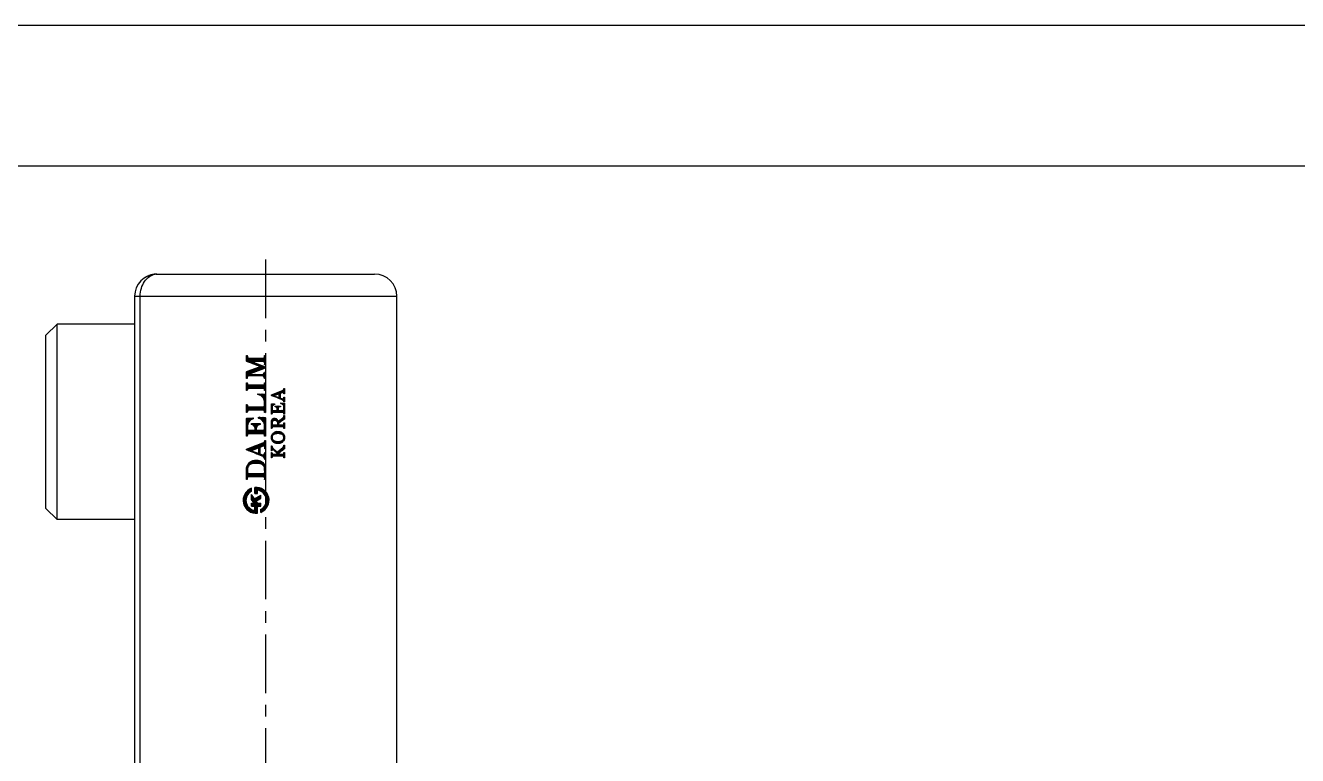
# Model space of a CAD drawing. Header units: millimetres. Extents: x 13335 to 13929, y 3069 to 3489.
# Drawn here: x 13441 to 13613.3, y 3390.1 to 3489 of the extents above; entities that cross this region are included whole.
import ezdxf

# ---------------------------------------------------------------- set-up
doc = ezdxf.new("R2010")
doc.units = ezdxf.units.MM
doc.header["$LTSCALE"] = 0.25
doc.linetypes.add('CENTER', pattern=[50.8, 31.75, -6.35, 6.35, -6.35])
doc.layers.get('0').update_dxf_attribs({"color": 2})
for name, color, linetype in [('07_ALL_FEATURES', 7, 'Continuous'), ('CENTER', 1, 'CENTER'), ('D', 2, 'Continuous'), ('DIM', 2, 'Continuous'), ('DWG', 7, 'Continuous'), ('TXT', 4, 'Continuous')]:
    doc.layers.add(name, color=color, linetype=linetype)
pattern_1 = [(135, (15017.47336, -40528.56807), (-0.08838834765, -0.08838834765), [])]

# ---------------------------------------------------------------- blocks, each defined once
blk = doc.blocks.new('A$C36A6152C')
at = {"layer": 'D'}
h = blk.add_hatch(dxfattribs=at)
h.set_pattern_fill('ANSI31', color=256, angle=90, style=0)
h.set_pattern_definition(pattern_1)
h.paths.add_polyline_path([(2.99, 19.63), (2.99, 19.83), (1.24, 20.5), (1.24, 20.27), (1.67, 20.11), (2.21, 19.9), (2.21, 19.83), (1.24, 19.49), (1.24, 19)])
h.paths.add_polyline_path([(1.24, 19.49), (0.57, 19.25), (0.5, 19.2), (0.45, 19.14), (0.43, 19.06), (0.43, 18.27), (0.56, 18.27), (0.56, 18.37), (0.58, 18.48), (0.65, 18.58), (0.8, 18.62), (1.24, 18.62), (1.24, 18.81), (0.7, 18.81), (1.24, 19)])
h.paths.add_polyline_path([(3.03, 19.1), (2.9, 19.1), (2.86, 18.96), (2.75, 18.85), (2.59, 18.81), (2.28, 18.81), (1.24, 18.81), (1.24, 18.62), (2.57, 18.62), (2.74, 18.57), (2.85, 18.45), (2.9, 18.26), (3.03, 18.26)])
h.paths.add_polyline_path([(3.03, 21.38), (2.9, 21.38), (2.9, 21.24), (2.88, 21.13), (2.79, 21.05), (2.67, 21.02), (1.24, 21.02), (1.24, 20.55), (2.67, 20.54), (2.81, 20.51), (2.88, 20.41), (2.91, 20.27), (2.9, 20.11), (3.03, 20.11)])
h.paths.add_polyline_path([(1.24, 21.02), (0.79, 21.02), (0.68, 21.05), (0.6, 21.12), (0.57, 21.24), (0.56, 21.38), (0.43, 21.38), (0.43, 20.67), (0.46, 20.6), (0.51, 20.54), (0.57, 20.5), (1.12, 20.32), (1.24, 20.27), (1.24, 20.5), (1.11, 20.55), (1.24, 20.55)])
h.paths.add_polyline_path([(3.03, 17.64), (2.9, 17.64), (2.9, 17.51), (2.88, 17.43), (2.82, 17.38), (2.73, 17.37), (1.24, 17.37), (1.24, 16.89), (2.69, 16.89), (2.77, 16.89), (2.86, 16.85), (2.9, 16.75), (2.9, 16.6), (3.03, 16.6)])
h.paths.add_polyline_path([(1.24, 17.37), (0.7, 17.37), (0.64, 17.39), (0.59, 17.44), (0.57, 17.51), (0.56, 17.64), (0.43, 17.64), (0.43, 16.6), (0.56, 16.6), (0.57, 16.74), (0.59, 16.83), (0.65, 16.88), (0.72, 16.89), (1.24, 16.89)])
h = blk.add_hatch(dxfattribs=at)
h.set_pattern_fill('ANSI31', color=256, angle=90, style=0)
h.set_pattern_definition(pattern_1)
h.paths.add_polyline_path([(3.03, 16.03), (3.03, 16.08), (3, 16.12), (2.94, 16.13), (2, 16.18), (2, 16.07), (2.41, 15.93), (2.74, 15.59), (2.89, 15.19), (2.88, 14.59), (2.84, 14.45), (2.76, 14.41), (2.65, 14.4), (1.24, 14.4), (1.24, 13.94), (2.7, 13.94), (2.8, 13.92), (2.87, 13.86), (2.9, 13.77), (2.9, 13.62), (3.03, 13.62)])
h.paths.add_polyline_path([(1.24, 14.4), (0.77, 14.41), (0.68, 14.42), (0.6, 14.48), (0.57, 14.59), (0.56, 14.72), (0.43, 14.72), (0.43, 13.62), (0.56, 13.62), (0.57, 13.75), (0.59, 13.84), (0.67, 13.91), (0.79, 13.94), (1.24, 13.94)])
h = blk.add_hatch(dxfattribs=at)
h.set_pattern_fill('ANSI31', color=256, angle=90, style=0)
h.set_pattern_definition(pattern_1)
h.paths.add_polyline_path([(5.61, 16.9), (5.52, 16.9), (5.52, 16.88), (5.51, 16.85), (5.51, 16.82), (5.5, 16.79), (5.49, 16.77), (5.48, 16.75), (5.46, 16.72), (5.44, 16.7), (5.42, 16.68), (5.39, 16.66), (5.37, 16.65), (5.34, 16.64), (3.81, 16.04), (3.81, 15.94), (4.03, 15.86), (4.28, 15.76), (4.55, 15.66), (4.82, 15.55), (5.07, 15.45), (5.3, 15.36), (5.34, 15.34), (5.37, 15.33), (5.4, 15.31), (5.43, 15.29), (5.45, 15.26), (5.47, 15.23), (5.48, 15.21), (5.5, 15.18), (5.5, 15.15), (5.51, 15.12), (5.52, 15.09), (5.52, 15.07), (5.61, 15.07), (5.61, 15.74), (5.52, 15.74), (5.51, 15.67), (5.5, 15.61), (5.49, 15.56), (5.46, 15.52), (5.44, 15.49), (5.41, 15.48), (5.39, 15.48), (5.37, 15.48), (5.35, 15.49), (5.33, 15.49), (5.3, 15.5), (5.27, 15.51), (5.23, 15.52), (5.19, 15.53), (5.15, 15.55), (5.1, 15.56), (5.05, 15.58), (4.99, 15.61), (4.99, 16.23), (5.39, 16.37), (5.4, 16.38), (5.42, 16.38), (5.44, 16.38), (5.45, 16.39), (5.46, 16.38), (5.48, 16.36), (5.49, 16.32), (5.5, 16.27), (5.51, 16.22), (5.52, 16.16), (5.61, 16.16)])
h.paths.add_polyline_path([(4.88, 16.18), (4.88, 15.65), (4.19, 15.91)], flags=16)
h = blk.add_hatch(dxfattribs=at)
h.set_pattern_fill('ANSI31', color=256, angle=90, style=0)
h.set_pattern_definition(pattern_1)
h.paths.add_polyline_path([(5.61, 14.9), (5.08, 14.93), (5.08, 14.84), (5.12, 14.82), (5.18, 14.8), (5.26, 14.76), (5.33, 14.72), (5.4, 14.68), (5.44, 14.64), (5.46, 14.62), (5.47, 14.59), (5.48, 14.56), (5.49, 14.53), (5.49, 14.5), (5.5, 14.46), (5.5, 14.43), (5.5, 14.39), (5.5, 14.35), (5.5, 14.3), (5.5, 14.27), (5.5, 14.24), (5.5, 14.17), (5.5, 14.12), (5.5, 14.07), (5.49, 14.04), (5.48, 14.01), (5.47, 13.98), (5.45, 13.97), (5.42, 13.95), (5.39, 13.94), (5.36, 13.93), (5.32, 13.93), (5.27, 13.93), (4.73, 13.93), (4.73, 14.13), (4.73, 14.18), (4.73, 14.23), (4.74, 14.26), (4.75, 14.3), (4.78, 14.33), (4.81, 14.35), (4.83, 14.37), (4.86, 14.39), (4.9, 14.4), (4.95, 14.41), (4.99, 14.42), (5.03, 14.43), (5.03, 14.52), (4.33, 14.52), (4.33, 14.43), (4.37, 14.42), (4.4, 14.41), (4.44, 14.4), (4.48, 14.39), (4.52, 14.37), (4.54, 14.35), (4.57, 14.33), (4.59, 14.3), (4.6, 14.27), (4.61, 14.24), (4.62, 14.19), (4.62, 14.13), (4.62, 13.93), (3.91, 13.93), (3.91, 14.21), (3.91, 14.26), (3.91, 14.3), (3.91, 14.34), (3.91, 14.37), (3.91, 14.4), (3.92, 14.43), (3.94, 14.48), (3.97, 14.54), (4.04, 14.59), (4.11, 14.64), (4.18, 14.68), (4.24, 14.7), (4.24, 14.8), (3.81, 14.8), (3.81, 13.4), (3.9, 13.4), (3.9, 13.43), (3.9, 13.46), (3.91, 13.49), (3.92, 13.53), (3.93, 13.56), (3.94, 13.59), (3.96, 13.61), (3.97, 13.63), (3.99, 13.64), (4.02, 13.65), (4.04, 13.66), (4.07, 13.66), (5.36, 13.66), (5.39, 13.66), (5.42, 13.65), (5.44, 13.64), (5.46, 13.63), (5.48, 13.61), (5.49, 13.59), (5.49, 13.57), (5.5, 13.54), (5.51, 13.5), (5.51, 13.46), (5.51, 13.43), (5.52, 13.4), (5.61, 13.4)])
h.paths.add_polyline_path([(5.45, 12.63), (5.61, 12.74), (5.61, 13.22), (5.52, 13.22), (5.52, 13.2), (5.51, 13.17), (5.51, 13.14), (5.5, 13.11), (5.49, 13.08), (5.48, 13.06), (5.46, 13.03), (5.45, 13), (5.42, 12.97), (5.39, 12.94), (5.36, 12.9), (5.31, 12.87), (5.2, 12.79), (5.1, 12.71), (5.02, 12.65), (4.93, 12.59), (4.83, 12.51), (4.72, 12.43), (4.7, 12.49), (4.68, 12.55), (4.65, 12.61), (4.62, 12.66), (4.59, 12.7), (4.56, 12.74), (4.53, 12.77), (3.97, 12.77), (3.94, 12.74), (3.91, 12.7), (3.87, 12.64), (3.85, 12.58), (3.83, 12.51), (3.82, 12.45), (3.81, 12.37), (3.81, 12.3), (3.81, 11.47), (3.9, 11.47), (3.9, 11.49), (3.9, 11.52), (3.91, 11.56), (3.92, 11.59), (3.92, 11.61), (3.93, 11.64), (3.94, 11.67), (3.96, 11.69), (3.98, 11.7), (4.01, 11.7), (4.03, 11.71), (4.06, 11.71), (5.36, 11.71), (5.39, 11.71), (5.42, 11.7), (5.44, 11.69), (5.46, 11.68), (5.48, 11.66), (5.49, 11.64), (5.5, 11.62), (5.5, 11.59), (5.51, 11.56), (5.51, 11.52), (5.51, 11.49), (5.52, 11.47), (5.61, 11.47), (5.61, 12.23), (5.52, 12.23), (5.52, 12.2), (5.51, 12.17), (5.51, 12.13), (5.5, 12.1), (5.5, 12.07), (5.49, 12.05), (5.48, 12.03), (5.46, 12.01), (5.44, 11.99), (5.42, 11.99), (5.39, 11.98), (5.36, 11.98), (4.79, 11.98), (4.79, 12.16), (4.92, 12.26), (5.05, 12.36), (5.17, 12.45), (5.3, 12.54)])
h.paths.add_polyline_path([(4.63, 12.35), (4.67, 12.26), (4.68, 12.15), (4.68, 11.98), (3.91, 11.98), (3.91, 12.2), (3.92, 12.3), (3.95, 12.39), (4.01, 12.46), (4.08, 12.51), (4.16, 12.54), (4.26, 12.56), (4.38, 12.54), (4.49, 12.5), (4.57, 12.44)], flags=16)
h.paths.add_polyline_path([(4.42, 12.84), (4.36, 12.85), (4.3, 12.87), (4.24, 12.87), (4.16, 12.86), (4.1, 12.85), (4.04, 12.82), (3.99, 12.79), (3.97, 12.77), (4.53, 12.77), (4.52, 12.78), (4.47, 12.81)], flags=17)
h = blk.add_hatch(dxfattribs=at)
h.set_pattern_fill('ANSI31', color=256, angle=90, style=0)
h.set_pattern_definition(pattern_1)
h.paths.add_polyline_path([(5.19, 10.96), (5.08, 11.01), (4.96, 11.05), (4.84, 11.07), (4.71, 11.08), (4.58, 11.07), (4.45, 11.05), (4.34, 11.01), (4.23, 10.97), (4.14, 10.91), (4.05, 10.84), (3.98, 10.76), (3.92, 10.67), (3.87, 10.57), (3.84, 10.47), (3.81, 10.36), (3.81, 10.25), (3.81, 10.14), (3.84, 10.04), (3.87, 9.94), (3.92, 9.84), (3.98, 9.75), (4.05, 9.67), (4.14, 9.6), (4.23, 9.54), (4.34, 9.49), (4.45, 9.46), (4.57, 9.43), (4.71, 9.43), (4.83, 9.43), (4.95, 9.45), (5.07, 9.49), (5.17, 9.54), (5.27, 9.59), (5.35, 9.66), (5.43, 9.74), (5.49, 9.82), (5.54, 9.92), (5.58, 10.03), (5.6, 10.14), (5.61, 10.25), (5.6, 10.36), (5.58, 10.47), (5.54, 10.57), (5.5, 10.66), (5.44, 10.75), (5.36, 10.83), (5.28, 10.9)])
h.paths.add_polyline_path([(5.02, 10.75), (5.11, 10.73), (5.19, 10.7), (5.27, 10.66), (5.34, 10.61), (5.39, 10.55), (5.44, 10.49), (5.47, 10.41), (5.49, 10.34), (5.5, 10.25), (5.49, 10.16), (5.47, 10.09), (5.44, 10.02), (5.39, 9.95), (5.34, 9.9), (5.27, 9.85), (5.2, 9.81), (5.11, 9.78), (5.02, 9.75), (4.93, 9.73), (4.82, 9.72), (4.71, 9.72), (4.61, 9.72), (4.51, 9.73), (4.41, 9.75), (4.32, 9.77), (4.23, 9.8), (4.16, 9.84), (4.09, 9.89), (4.03, 9.94), (3.98, 10.01), (3.94, 10.08), (3.92, 10.16), (3.91, 10.25), (3.92, 10.34), (3.94, 10.41), (3.97, 10.48), (4.02, 10.55), (4.07, 10.6), (4.13, 10.65), (4.21, 10.69), (4.29, 10.72), (4.38, 10.75), (4.49, 10.77), (4.59, 10.78), (4.71, 10.78), (4.82, 10.78), (4.92, 10.77)], flags=16)
h.paths.add_polyline_path([(5.16, 8.4), (5.31, 8.51), (5.46, 8.62), (5.61, 8.72), (5.61, 9.23), (5.52, 9.23), (5.52, 9.2), (5.51, 9.18), (5.51, 9.15), (5.5, 9.11), (5.49, 9.09), (5.48, 9.06), (5.47, 9.03), (5.45, 9), (5.42, 8.97), (5.39, 8.93), (5.35, 8.9), (5.31, 8.86), (5.19, 8.77), (5.08, 8.68), (4.97, 8.59), (4.86, 8.5), (4.74, 8.39), (4.6, 8.27), (4.51, 8.37), (4.41, 8.46), (4.31, 8.55), (4.2, 8.65), (4.1, 8.74), (4, 8.83), (3.98, 8.85), (3.96, 8.87), (3.95, 8.9), (3.93, 8.94), (3.92, 8.97), (3.91, 9), (3.91, 9.01), (3.91, 9.03), (3.91, 9.04), (3.9, 9.05), (3.9, 9.07), (3.9, 9.08), (3.9, 9.09), (3.9, 9.1), (3.9, 9.11), (3.9, 9.12), (3.81, 9.12), (3.81, 8.45), (3.9, 8.45), (3.9, 8.46), (3.9, 8.48), (3.9, 8.49), (3.9, 8.51), (3.91, 8.53), (3.91, 8.56), (3.92, 8.58), (3.92, 8.6), (3.93, 8.61), (3.94, 8.62), (3.95, 8.63), (3.96, 8.64), (4, 8.63), (4.04, 8.61), (4.08, 8.59), (4.13, 8.55), (4.2, 8.5), (4.27, 8.44), (4.34, 8.38), (4.41, 8.31), (4.48, 8.24), (4.54, 8.17), (4.61, 8.09), (4.68, 8.02), (4.68, 7.99), (4.06, 7.99), (4.03, 7.99), (4, 8), (3.98, 8.01), (3.96, 8.02), (3.94, 8.04), (3.93, 8.07), (3.92, 8.09), (3.92, 8.11), (3.91, 8.14), (3.9, 8.18), (3.9, 8.21), (3.9, 8.23), (3.81, 8.23), (3.81, 7.49), (3.9, 7.49), (3.9, 7.51), (3.9, 7.54), (3.91, 7.57), (3.92, 7.6), (3.93, 7.63), (3.94, 7.65), (3.96, 7.67), (3.97, 7.69), (3.99, 7.71), (4.02, 7.72), (4.04, 7.72), (4.07, 7.72), (5.37, 7.72), (5.4, 7.72), (5.42, 7.71), (5.45, 7.7), (5.47, 7.69), (5.48, 7.67), (5.49, 7.65), (5.5, 7.63), (5.51, 7.6), (5.51, 7.57), (5.51, 7.54), (5.51, 7.51), (5.52, 7.49), (5.61, 7.49), (5.61, 8.23), (5.52, 8.23), (5.51, 8.21), (5.51, 8.18), (5.5, 8.14), (5.5, 8.11), (5.49, 8.08), (5.48, 8.07), (5.47, 8.04), (5.45, 8.02), (5.43, 8.01), (5.41, 8), (5.38, 7.99), (5.35, 7.99), (4.73, 7.99), (4.73, 8.02), (4.87, 8.15), (5.01, 8.28)])
h = blk.add_hatch(dxfattribs=at)
h.set_pattern_fill('ANSI31', color=256, angle=90, style=0)
h.set_pattern_definition(pattern_1)
h.paths.add_polyline_path([(2.72, 9.06), (2.82, 9.07), (2.88, 9.03), (2.91, 8.96), (2.91, 8.73), (3.03, 8.73), (3.03, 9.85), (2.91, 9.85), (2.88, 9.68), (2.79, 9.6), (2.65, 9.54), (1.24, 8.99), (1.24, 8.51), (2.11, 8.85), (2.11, 8.08), (1.24, 8.41), (1.24, 8.27), (1.51, 8.16), (1.89, 8.01), (2.26, 7.87), (2.59, 7.74), (2.7, 7.68), (2.77, 7.61), (2.84, 7.51), (2.87, 7.44), (2.9, 7.35), (2.91, 7.27), (3.03, 7.27), (3.03, 8.21), (2.91, 8.21), (2.87, 8.03), (2.78, 7.91), (2.63, 7.9), (2.24, 8.04), (2.24, 8.89)])
h.paths.add_polyline_path([(1.24, 8.99), (0.43, 8.68), (0.43, 8.58), (0.76, 8.45), (1.12, 8.31), (1.24, 8.27), (1.24, 8.41), (1.11, 8.46), (1.24, 8.51)])
h = blk.add_hatch(dxfattribs=at)
h.set_pattern_fill('ANSI31', color=256, angle=90, style=0)
h.set_pattern_definition(pattern_1)
h.paths.add_polyline_path([(3.03, 5.76), (3.03, 5.95), (3.02, 6.15), (2.98, 6.34), (2.93, 6.49), (2.86, 6.62), (2.77, 6.75), (2.65, 6.88), (2.5, 6.99), (2.34, 7.08), (2.17, 7.15), (1.97, 7.18), (1.75, 7.19), (1.52, 7.18), (1.32, 7.13), (1.24, 7.1), (1.24, 6.69), (1.46, 6.73), (1.75, 6.74), (2.02, 6.74), (2.33, 6.7), (2.58, 6.6), (2.68, 6.52), (2.76, 6.43), (2.83, 6.32), (2.87, 6.18), (2.9, 6.01), (2.9, 5.84), (2.91, 5.7), (2.91, 5.58), (2.9, 5.49), (2.86, 5.44), (2.82, 5.41), (2.74, 5.4), (1.24, 5.4), (1.24, 4.93), (2.72, 4.93), (2.81, 4.9), (2.88, 4.83), (2.91, 4.74), (2.9, 4.58), (3.03, 4.58)])
h.paths.add_polyline_path([(1.24, 5.4), (0.74, 5.4), (0.67, 5.41), (0.61, 5.46), (0.59, 5.56), (0.58, 5.62), (0.58, 5.69), (0.58, 5.74), (0.59, 5.92), (0.6, 6.11), (0.64, 6.26), (0.71, 6.37), (0.78, 6.47), (0.87, 6.56), (1.13, 6.68), (1.24, 6.69), (1.24, 7.1), (1.13, 7.05), (0.96, 6.96), (0.82, 6.84), (0.7, 6.69), (0.63, 6.58), (0.56, 6.44), (0.51, 6.3), (0.47, 6.15), (0.44, 5.99), (0.43, 5.84), (0.43, 4.58), (0.56, 4.58), (0.56, 4.76), (0.59, 4.86), (0.66, 4.91), (0.76, 4.93), (1.24, 4.93)])
h = blk.add_hatch(dxfattribs=at)
h.set_pattern_fill('ANSI31', color=256, angle=90, style=0)
h.set_pattern_definition(pattern_1)
h.paths.add_polyline_path([(1.56, 3.49), (1.56, 2.69), (1.94, 2.69), (1.94, 3.11, -0.734082), (2.37, 0.53), (2.37, 0.12, 0.878721)])
h.paths.add_polyline_path([(2.37, 2), (2.37, 2.43), (1.53, 1.95), (1.24, 2.36), (1.24, 1.71), (1.5, 1.34), (1.24, 1.34), (1.24, 0.97), (2.37, 0.97), (2.37, 1.34), (1.96, 1.34), (1.75, 1.64)])
h.paths.add_polyline_path([(1.24, 2.36), (1.12, 2.53), (1.12, 1.88), (1.24, 1.71)], flags=17)
h.paths.add_polyline_path([(1.24, 1.34), (1.12, 1.34), (1.12, 0.97), (1.24, 0.97)], flags=17)
h.paths.add_polyline_path([(1.94, 0.81), (1.56, 0.81), (1.56, 0.39, -0.0602), (1.24, 0.47), (1.24, 0.07, 0.100585), (1.94, 0.01)])
h.paths.add_polyline_path([(1.12, 2.97), (1.12, 3.38, 0.714944), (1.24, 0.07), (1.24, 0.47, -0.645362)])
at = {"layer": 'DIM'}
h = blk.add_hatch(dxfattribs=at)
h.set_pattern_fill('ANSI31', color=256, angle=90)
h.set_pattern_definition(pattern_1)
h.paths.add_polyline_path([(3.03, 12.89), (3.03, 12.06), (3.03, 11.24), (3.03, 10.42), (2.9, 10.42), (2.89, 10.58), (2.83, 10.72), (2.68, 10.77), (0.73, 10.76), (0.65, 10.74), (0.59, 10.68), (0.57, 10.61), (0.56, 10.42), (0.43, 10.42), (0.43, 12.77), (0.44, 12.82), (0.47, 12.84), (0.5, 12.86), (1.36, 12.9), (1.36, 12.8), (0.94, 12.6), (0.67, 12.26), (0.58, 11.82), (0.58, 11.39), (0.6, 11.3), (0.65, 11.25), (0.72, 11.23), (1.51, 11.23), (1.56, 11.25), (1.6, 11.29), (1.61, 11.34), (1.61, 11.47), (1.56, 11.72), (1.4, 11.93), (1.13, 12.03), (1.13, 12.13), (2.3, 12.13), (2.3, 12.02), (2.02, 11.94), (1.83, 11.74), (1.76, 11.47), (1.76, 11.34), (1.78, 11.28), (1.81, 11.25), (1.86, 11.23), (2.54, 11.23), (2.61, 11.23), (2.68, 11.24), (2.73, 11.25), (2.81, 11.29), (2.86, 11.35), (2.89, 11.44), (2.89, 11.59), (2.89, 11.84), (2.88, 12.02), (2.78, 12.35), (2.49, 12.71), (2.05, 12.89), (2.05, 13.02), (2.93, 12.98), (2.98, 12.96), (3.02, 12.92)])
at = {"color": 2}
for p, q in [((0.43, 21.38), (0.56, 21.38)), ((0.43, 20.67), (0.43, 21.38)), ((0.46, 20.6), (0.43, 20.67)), ((0.56, 21.38), (0.57, 21.24)), ((0.57, 21.24), (0.6, 21.12)), ((0.6, 21.12), (0.68, 21.05)), ((0.68, 21.05), (0.79, 21.02)), ((0.79, 21.02), (2.67, 21.02)), ((2.67, 21.02), (2.79, 21.05)), ((2.79, 21.05), (2.88, 21.13)), ((2.88, 21.13), (2.9, 21.24)), ((2.9, 21.38), (3.03, 21.38)), ((2.9, 21.24), (2.9, 21.38)), ((3.03, 21.38), (3.03, 20.11)), ((0.43, 19.06), (0.45, 19.14)), ((0.43, 18.27), (0.43, 19.06)), ((0.45, 19.14), (0.5, 19.2)), ((0.51, 20.54), (0.46, 20.6)), ((0.5, 19.2), (0.57, 19.25)), ((0.57, 20.5), (0.51, 20.54)), ((1.12, 20.32), (0.57, 20.5)), ((0.57, 19.25), (2.21, 19.83)), ((2.99, 19.63), (0.7, 18.81)), ((1.11, 20.55), (2.99, 19.83)), ((2.67, 20.54), (1.11, 20.55)), ((1.67, 20.11), (1.12, 20.32)), ((2.21, 19.9), (1.67, 20.11)), ((2.21, 19.83), (2.21, 19.9)), ((2.81, 20.51), (2.67, 20.54)), ((2.75, 18.85), (2.86, 18.96)), ((2.88, 20.41), (2.81, 20.51)), ((2.86, 18.96), (2.9, 19.1)), ((2.91, 20.27), (2.88, 20.41)), ((2.9, 20.11), (2.91, 20.27)), ((3.03, 20.11), (2.9, 20.11)), ((2.9, 19.1), (3.03, 19.1)), ((2.99, 19.83), (2.99, 19.63)), ((3.03, 19.1), (3.03, 18.26)), ((0.56, 18.27), (0.43, 18.27)), ((0.43, 16.6), (0.43, 17.64)), ((0.43, 17.64), (0.56, 17.64)), ((0.58, 18.48), (0.56, 18.37)), ((0.56, 18.37), (0.56, 18.27)), ((0.56, 17.64), (0.57, 17.51)), ((0.57, 17.51), (0.59, 17.44)), ((0.65, 18.58), (0.58, 18.48)), ((0.59, 17.44), (0.64, 17.39)), ((0.64, 17.39), (0.7, 17.37)), ((0.8, 18.62), (0.65, 18.58)), ((0.7, 18.81), (2.28, 18.81)), ((0.7, 17.37), (2.73, 17.37)), ((2.57, 18.62), (0.8, 18.62)), ((2.28, 18.81), (2.59, 18.81)), ((2.74, 18.57), (2.57, 18.62)), ((2.59, 18.81), (2.75, 18.85)), ((2.73, 17.37), (2.82, 17.38)), ((2.85, 18.45), (2.74, 18.57)), ((2.82, 17.38), (2.88, 17.43)), ((2.9, 18.26), (2.85, 18.45)), ((2.88, 17.43), (2.9, 17.51)), ((3.03, 18.26), (2.9, 18.26)), ((2.9, 17.64), (3.03, 17.64)), ((2.9, 17.51), (2.9, 17.64)), ((3.03, 17.64), (3.03, 16.6)), ((0.56, 16.6), (0.43, 16.6)), ((0.57, 16.74), (0.56, 16.6)), ((0.59, 16.83), (0.57, 16.74)), ((0.65, 16.88), (0.59, 16.83)), ((0.72, 16.89), (0.65, 16.88)), ((2.69, 16.89), (0.72, 16.89)), ((2, 16.18), (2.94, 16.13)), ((2, 16.07), (2, 16.18)), ((2.41, 15.93), (2, 16.07)), ((2.74, 15.59), (2.41, 15.93)), ((2.77, 16.89), (2.69, 16.89)), ((2.89, 15.19), (2.74, 15.59)), ((2.86, 16.85), (2.77, 16.89)), ((2.9, 16.75), (2.86, 16.85)), ((2.9, 16.6), (2.9, 16.75)), ((3.03, 16.6), (2.9, 16.6)), ((2.94, 16.13), (3, 16.12)), ((3, 16.12), (3.03, 16.08)), ((3.03, 16.08), (3.03, 16.03)), ((3.03, 16.03), (3.03, 13.62)), ((3.81, 16.04), (5.34, 16.64)), ((3.81, 15.94), (3.81, 16.04)), ((4.03, 15.86), (3.81, 15.94)), ((4.28, 15.76), (4.03, 15.86)), ((4.88, 16.18), (4.19, 15.91)), ((4.19, 15.91), (4.88, 15.65)), ((4.55, 15.66), (4.28, 15.76)), ((4.82, 15.55), (4.55, 15.66)), ((5.07, 15.45), (4.82, 15.55)), ((4.88, 15.65), (4.88, 16.18)), ((5.39, 16.37), (4.99, 16.23)), ((4.99, 16.23), (4.99, 15.61)), ((4.99, 15.61), (5.05, 15.58)), ((5.05, 15.58), (5.1, 15.56)), ((5.1, 15.56), (5.15, 15.55)), ((5.15, 15.55), (5.19, 15.53)), ((5.19, 15.53), (5.23, 15.52)), ((5.23, 15.52), (5.27, 15.51)), ((5.27, 15.51), (5.3, 15.5)), ((5.34, 16.64), (5.37, 16.65)), ((5.37, 16.65), (5.39, 16.66)), ((5.39, 16.66), (5.42, 16.68)), ((5.4, 16.38), (5.39, 16.37)), ((5.41, 16.38), (5.4, 16.38)), ((5.42, 16.38), (5.41, 16.38)), ((5.42, 16.68), (5.44, 16.7)), ((5.43, 16.38), (5.42, 16.38)), ((5.44, 16.38), (5.43, 16.38)), ((5.44, 16.7), (5.46, 16.72)), ((5.45, 16.39), (5.44, 16.38)), ((5.44, 15.49), (5.46, 15.52)), ((5.46, 16.38), (5.45, 16.39)), ((5.46, 16.72), (5.48, 16.75)), ((5.48, 16.36), (5.46, 16.38)), ((5.46, 15.52), (5.49, 15.56)), ((5.48, 16.75), (5.49, 16.77)), ((5.49, 16.32), (5.48, 16.36)), ((5.49, 16.77), (5.5, 16.79)), ((5.5, 16.27), (5.49, 16.32)), ((5.49, 15.56), (5.5, 15.61)), ((5.5, 16.79), (5.51, 16.82)), ((5.51, 16.22), (5.5, 16.27)), ((5.5, 15.61), (5.51, 15.67)), ((5.51, 16.85), (5.52, 16.88)), ((5.51, 16.82), (5.51, 16.85)), ((5.52, 16.16), (5.51, 16.22)), ((5.51, 15.67), (5.52, 15.74)), ((5.52, 16.9), (5.61, 16.9)), ((5.52, 16.88), (5.52, 16.9)), ((5.61, 16.16), (5.52, 16.16)), ((5.52, 15.74), (5.61, 15.74)), ((5.61, 16.9), (5.61, 16.16)), ((5.61, 15.74), (5.61, 15.07)), ((0.43, 14.72), (0.56, 14.72)), ((0.43, 13.62), (0.43, 14.72)), ((0.56, 14.72), (0.57, 14.59)), ((0.57, 14.59), (0.6, 14.48)), ((0.59, 13.84), (0.57, 13.75)), ((0.67, 13.91), (0.59, 13.84)), ((0.6, 14.48), (0.68, 14.42)), ((0.79, 13.94), (0.67, 13.91)), ((0.68, 14.42), (0.77, 14.41)), ((0.77, 14.41), (2.65, 14.4)), ((2.7, 13.94), (0.79, 13.94)), ((2.65, 14.4), (2.76, 14.41)), ((2.8, 13.92), (2.7, 13.94)), ((2.76, 14.41), (2.84, 14.45)), ((2.87, 13.86), (2.8, 13.92)), ((2.84, 14.45), (2.88, 14.59)), ((2.9, 13.77), (2.87, 13.86)), ((2.88, 14.59), (2.89, 15.19)), ((3.81, 14.8), (4.24, 14.8)), ((3.81, 13.4), (3.81, 14.8)), ((3.92, 14.43), (3.91, 14.4)), ((3.91, 14.4), (3.91, 14.37)), ((3.91, 14.37), (3.91, 14.34)), ((3.91, 14.34), (3.91, 14.3)), ((3.91, 14.3), (3.91, 14.26)), ((3.91, 14.26), (3.91, 14.21)), ((3.91, 14.21), (3.91, 13.93)), ((3.91, 13.93), (4.62, 13.93)), ((3.94, 14.48), (3.92, 14.43)), ((3.97, 14.54), (3.94, 14.48)), ((4.04, 14.59), (3.97, 14.54)), ((4.11, 14.64), (4.04, 14.59)), ((4.18, 14.68), (4.11, 14.64)), ((4.24, 14.7), (4.18, 14.68)), ((4.24, 14.8), (4.24, 14.7)), ((4.33, 14.52), (5.03, 14.52)), ((4.33, 14.43), (4.33, 14.52)), ((4.37, 14.42), (4.33, 14.43)), ((4.4, 14.41), (4.37, 14.42)), ((4.44, 14.4), (4.4, 14.41)), ((4.48, 14.39), (4.44, 14.4)), ((4.52, 14.37), (4.48, 14.39)), ((4.54, 14.35), (4.52, 14.37)), ((4.57, 14.33), (4.54, 14.35)), ((4.59, 14.3), (4.57, 14.33)), ((4.6, 14.27), (4.59, 14.3)), ((4.61, 14.24), (4.6, 14.27)), ((4.62, 14.19), (4.61, 14.24)), ((4.62, 14.13), (4.62, 14.19)), ((4.62, 13.93), (4.62, 14.13)), ((4.74, 14.26), (4.73, 14.23)), ((4.73, 14.23), (4.73, 14.18)), ((4.73, 14.18), (4.73, 14.13)), ((4.73, 14.13), (4.73, 13.93)), ((4.73, 13.93), (5.27, 13.93)), ((4.75, 14.3), (4.74, 14.26)), ((4.78, 14.33), (4.75, 14.3)), ((4.81, 14.35), (4.78, 14.33)), ((4.83, 14.37), (4.81, 14.35)), ((4.86, 14.39), (4.83, 14.37)), ((4.9, 14.4), (4.86, 14.39)), ((4.95, 14.41), (4.9, 14.4)), ((4.99, 14.42), (4.95, 14.41)), ((5.03, 14.43), (4.99, 14.42)), ((5.03, 14.52), (5.03, 14.43)), ((5.3, 15.36), (5.07, 15.45)), ((5.08, 14.93), (5.61, 14.9)), ((5.08, 14.84), (5.08, 14.93)), ((5.12, 14.82), (5.08, 14.84)), ((5.18, 14.8), (5.12, 14.82)), ((5.26, 14.76), (5.18, 14.8)), ((5.33, 14.72), (5.26, 14.76)), ((5.27, 13.93), (5.32, 13.93)), ((5.3, 15.5), (5.33, 15.49)), ((5.34, 15.34), (5.3, 15.36)), ((5.32, 13.93), (5.36, 13.93)), ((5.33, 15.49), (5.35, 15.49)), ((5.4, 14.68), (5.33, 14.72)), ((5.37, 15.33), (5.34, 15.34)), ((5.35, 15.49), (5.37, 15.48)), ((5.36, 13.93), (5.39, 13.94)), ((5.37, 15.48), (5.39, 15.48)), ((5.4, 15.31), (5.37, 15.33)), ((5.39, 15.48), (5.41, 15.48)), ((5.39, 13.94), (5.42, 13.95)), ((5.43, 15.29), (5.4, 15.31)), ((5.44, 14.64), (5.4, 14.68)), ((5.41, 15.48), (5.44, 15.49)), ((5.42, 13.95), (5.45, 13.97)), ((5.45, 15.26), (5.43, 15.29)), ((5.46, 14.62), (5.44, 14.64)), ((5.47, 15.23), (5.45, 15.26)), ((5.45, 13.97), (5.47, 13.98)), ((5.47, 14.59), (5.46, 14.62)), ((5.48, 15.21), (5.47, 15.23)), ((5.48, 14.56), (5.47, 14.59)), ((5.47, 13.98), (5.48, 14.01)), ((5.5, 15.18), (5.48, 15.21)), ((5.49, 14.53), (5.48, 14.56)), ((5.48, 14.01), (5.49, 14.04)), ((5.49, 14.5), (5.49, 14.53)), ((5.5, 14.46), (5.49, 14.5)), ((5.49, 14.04), (5.5, 14.07)), ((5.5, 15.15), (5.5, 15.18)), ((5.51, 15.12), (5.5, 15.15)), ((5.5, 14.43), (5.5, 14.46)), ((5.5, 14.39), (5.5, 14.43)), ((5.5, 14.35), (5.5, 14.39)), ((5.5, 14.3), (5.5, 14.35)), ((5.5, 14.27), (5.5, 14.3)), ((5.5, 14.24), (5.5, 14.27)), ((5.5, 14.17), (5.5, 14.24)), ((5.5, 14.12), (5.5, 14.17)), ((5.5, 14.07), (5.5, 14.12)), ((5.52, 15.09), (5.51, 15.12)), ((5.52, 15.07), (5.52, 15.09)), ((5.61, 15.07), (5.52, 15.07)), ((5.61, 14.9), (5.61, 13.4)), ((0.56, 13.62), (0.43, 13.62)), ((0.43, 12.77), (0.44, 12.82)), ((0.43, 10.42), (0.43, 12.77)), ((0.44, 12.82), (0.47, 12.84)), ((0.47, 12.84), (0.5, 12.86)), ((0.5, 12.86), (1.36, 12.9)), ((0.57, 13.75), (0.56, 13.62)), ((0.67, 12.26), (0.58, 11.82)), ((0.94, 12.6), (0.67, 12.26)), ((1.36, 12.8), (0.94, 12.6)), ((1.13, 12.13), (2.3, 12.13)), ((1.13, 12.03), (1.13, 12.13)), ((1.36, 12.9), (1.36, 12.8)), ((2.05, 13.02), (2.93, 12.98)), ((2.05, 12.89), (2.05, 13.02)), ((2.49, 12.71), (2.05, 12.89)), ((2.3, 12.13), (2.3, 12.02)), ((2.78, 12.35), (2.49, 12.71)), ((2.88, 12.02), (2.78, 12.35)), ((2.9, 13.62), (2.9, 13.77)), ((3.03, 13.62), (2.9, 13.62)), ((2.93, 12.98), (2.98, 12.96)), ((2.98, 12.96), (3.02, 12.92)), ((3.02, 12.92), (3.03, 12.89)), ((3.03, 12.89), (3.03, 12.06)), ((3.03, 12.06), (3.03, 11.24)), ((3.9, 13.4), (3.81, 13.4)), ((3.81, 12.37), (3.82, 12.45)), ((3.81, 12.3), (3.81, 12.37)), ((3.81, 11.47), (3.81, 12.3)), ((3.82, 12.45), (3.83, 12.51)), ((3.83, 12.51), (3.85, 12.58)), ((3.85, 12.58), (3.87, 12.64)), ((3.87, 12.64), (3.91, 12.7)), ((3.91, 13.49), (3.9, 13.46)), ((3.9, 13.46), (3.9, 13.43)), ((3.9, 13.43), (3.9, 13.4)), ((3.92, 13.53), (3.91, 13.49)), ((3.91, 12.7), (3.94, 12.74)), ((3.92, 12.3), (3.91, 12.2)), ((3.91, 12.2), (3.91, 11.98)), ((3.93, 13.56), (3.92, 13.53)), ((3.95, 12.39), (3.92, 12.3)), ((3.94, 13.59), (3.93, 13.56)), ((3.96, 13.61), (3.94, 13.59)), ((3.94, 12.74), (3.99, 12.79)), ((4.01, 12.46), (3.95, 12.39)), ((3.97, 13.63), (3.96, 13.61)), ((3.99, 13.64), (3.97, 13.63)), ((4.02, 13.65), (3.99, 13.64)), ((3.99, 12.79), (4.04, 12.82)), ((4.08, 12.51), (4.01, 12.46)), ((4.04, 13.66), (4.02, 13.65)), ((4.07, 13.66), (4.04, 13.66)), ((4.04, 12.82), (4.1, 12.85)), ((5.36, 13.66), (4.07, 13.66)), ((4.16, 12.54), (4.08, 12.51)), ((4.1, 12.85), (4.16, 12.86)), ((4.16, 12.86), (4.24, 12.87)), ((4.26, 12.56), (4.16, 12.54)), ((4.24, 12.87), (4.3, 12.87)), ((4.38, 12.54), (4.26, 12.56)), ((4.3, 12.87), (4.36, 12.85)), ((4.36, 12.85), (4.42, 12.84)), ((4.49, 12.5), (4.38, 12.54)), ((4.42, 12.84), (4.47, 12.81)), ((4.47, 12.81), (4.52, 12.78)), ((4.57, 12.44), (4.49, 12.5)), ((4.52, 12.78), (4.56, 12.74)), ((4.56, 12.74), (4.59, 12.7)), ((4.63, 12.35), (4.57, 12.44)), ((4.59, 12.7), (4.62, 12.66)), ((4.62, 12.66), (4.65, 12.61)), ((4.67, 12.26), (4.63, 12.35)), ((4.65, 12.61), (4.68, 12.55)), ((4.68, 12.15), (4.67, 12.26)), ((4.68, 12.55), (4.7, 12.49)), ((4.68, 11.98), (4.68, 12.15)), ((4.7, 12.49), (4.72, 12.43)), ((4.72, 12.43), (4.83, 12.51)), ((4.92, 12.26), (4.79, 12.16)), ((4.79, 12.16), (4.79, 11.98)), ((4.83, 12.51), (4.93, 12.59)), ((5.05, 12.36), (4.92, 12.26)), ((4.93, 12.59), (5.02, 12.65)), ((5.02, 12.65), (5.1, 12.71)), ((5.17, 12.45), (5.05, 12.36)), ((5.1, 12.71), (5.2, 12.79)), ((5.3, 12.54), (5.17, 12.45)), ((5.2, 12.79), (5.31, 12.87)), ((5.45, 12.63), (5.3, 12.54)), ((5.31, 12.87), (5.36, 12.9)), ((5.39, 13.66), (5.36, 13.66)), ((5.36, 12.9), (5.39, 12.94)), ((5.42, 13.65), (5.39, 13.66)), ((5.39, 12.94), (5.42, 12.97)), ((5.44, 13.64), (5.42, 13.65)), ((5.42, 12.97), (5.45, 13)), ((5.46, 13.63), (5.44, 13.64)), ((5.45, 13), (5.46, 13.03)), ((5.61, 12.74), (5.45, 12.63)), ((5.48, 13.61), (5.46, 13.63)), ((5.46, 13.03), (5.48, 13.06)), ((5.49, 13.59), (5.48, 13.61)), ((5.48, 13.06), (5.49, 13.08)), ((5.49, 13.57), (5.49, 13.59)), ((5.5, 13.54), (5.49, 13.57)), ((5.49, 13.08), (5.5, 13.11)), ((5.49, 12.05), (5.5, 12.07)), ((5.51, 13.5), (5.5, 13.54)), ((5.5, 13.11), (5.51, 13.14)), ((5.5, 12.1), (5.51, 12.13)), ((5.5, 12.07), (5.5, 12.1)), ((5.51, 13.46), (5.51, 13.5)), ((5.51, 13.43), (5.51, 13.46)), ((5.52, 13.4), (5.51, 13.43)), ((5.51, 13.17), (5.52, 13.2)), ((5.51, 13.14), (5.51, 13.17)), ((5.51, 12.17), (5.52, 12.2)), ((5.51, 12.13), (5.51, 12.17)), ((5.61, 13.4), (5.52, 13.4)), ((5.52, 13.2), (5.52, 13.22)), ((5.52, 13.22), (5.61, 13.22)), ((5.52, 12.2), (5.52, 12.23)), ((5.52, 12.23), (5.61, 12.23)), ((5.61, 13.22), (5.61, 12.74)), ((5.61, 12.23), (5.61, 11.47)), ((0.56, 10.42), (0.43, 10.42)), ((0.57, 10.61), (0.56, 10.42)), ((0.59, 10.68), (0.57, 10.61)), ((0.58, 11.82), (0.58, 11.39)), ((0.58, 11.39), (0.6, 11.3)), ((0.65, 10.74), (0.59, 10.68)), ((0.6, 11.3), (0.65, 11.25)), ((0.65, 11.25), (0.72, 11.23)), ((0.73, 10.76), (0.65, 10.74)), ((0.72, 11.23), (1.51, 11.23)), ((2.68, 10.77), (0.73, 10.76)), ((1.4, 11.93), (1.13, 12.03)), ((1.56, 11.72), (1.4, 11.93)), ((1.51, 11.23), (1.56, 11.25)), ((1.61, 11.47), (1.56, 11.72)), ((1.56, 11.25), (1.6, 11.29)), ((1.6, 11.29), (1.61, 11.34)), ((1.61, 11.34), (1.61, 11.47)), ((1.83, 11.74), (1.76, 11.47)), ((1.76, 11.47), (1.76, 11.34)), ((1.76, 11.34), (1.78, 11.28)), ((1.78, 11.28), (1.81, 11.25)), ((1.81, 11.25), (1.86, 11.23)), ((2.02, 11.94), (1.83, 11.74)), ((1.86, 11.23), (2.54, 11.23)), ((2.3, 12.02), (2.02, 11.94)), ((2.54, 11.23), (2.61, 11.23)), ((2.61, 11.23), (2.68, 11.24)), ((2.68, 11.24), (2.73, 11.25)), ((2.83, 10.72), (2.68, 10.77)), ((2.73, 11.25), (2.81, 11.29)), ((2.81, 11.29), (2.86, 11.35)), ((2.89, 10.58), (2.83, 10.72)), ((2.86, 11.35), (2.89, 11.44)), ((2.89, 11.84), (2.88, 12.02)), ((2.89, 11.59), (2.89, 11.84)), ((2.89, 11.44), (2.89, 11.59)), ((2.9, 10.42), (2.89, 10.58)), ((3.03, 10.42), (2.9, 10.42)), ((3.03, 11.24), (3.03, 10.42)), ((3.9, 11.47), (3.81, 11.47)), ((3.81, 10.36), (3.84, 10.47)), ((3.81, 10.25), (3.81, 10.36)), ((3.84, 10.47), (3.87, 10.57)), ((3.87, 10.57), (3.92, 10.67)), ((3.91, 11.56), (3.9, 11.52)), ((3.9, 11.52), (3.9, 11.49)), ((3.9, 11.49), (3.9, 11.47)), ((3.91, 11.98), (4.68, 11.98)), ((3.92, 11.59), (3.91, 11.56)), ((3.92, 10.34), (3.91, 10.25)), ((3.93, 11.64), (3.92, 11.61)), ((3.92, 11.61), (3.92, 11.59)), ((3.92, 10.67), (3.98, 10.76)), ((3.94, 10.41), (3.92, 10.34)), ((3.94, 11.67), (3.93, 11.64)), ((3.96, 11.69), (3.94, 11.67)), ((3.97, 10.48), (3.94, 10.41)), ((3.98, 11.7), (3.96, 11.69)), ((4.02, 10.55), (3.97, 10.48)), ((4.01, 11.7), (3.98, 11.7)), ((3.98, 10.76), (4.05, 10.84)), ((4.03, 11.71), (4.01, 11.7)), ((4.07, 10.6), (4.02, 10.55)), ((4.06, 11.71), (4.03, 11.71)), ((4.05, 10.84), (4.14, 10.91)), ((5.36, 11.71), (4.06, 11.71)), ((4.13, 10.65), (4.07, 10.6)), ((4.21, 10.69), (4.13, 10.65)), ((4.14, 10.91), (4.23, 10.97)), ((4.29, 10.72), (4.21, 10.69)), ((4.23, 10.97), (4.34, 11.01)), ((4.38, 10.75), (4.29, 10.72)), ((4.34, 11.01), (4.45, 11.05)), ((4.49, 10.77), (4.38, 10.75)), ((4.45, 11.05), (4.58, 11.07)), ((4.59, 10.78), (4.49, 10.77)), ((4.58, 11.07), (4.71, 11.08)), ((4.71, 10.78), (4.59, 10.78)), ((4.71, 11.08), (4.84, 11.07)), ((4.82, 10.78), (4.71, 10.78)), ((4.79, 11.98), (5.36, 11.98)), ((4.92, 10.77), (4.82, 10.78)), ((4.84, 11.07), (4.96, 11.05)), ((5.02, 10.75), (4.92, 10.77)), ((4.96, 11.05), (5.08, 11.01)), ((5.11, 10.73), (5.02, 10.75)), ((5.08, 11.01), (5.19, 10.96)), ((5.19, 10.7), (5.11, 10.73)), ((5.19, 10.96), (5.28, 10.9)), ((5.27, 10.66), (5.19, 10.7)), ((5.34, 10.61), (5.27, 10.66)), ((5.28, 10.9), (5.36, 10.83)), ((5.39, 10.55), (5.34, 10.61)), ((5.36, 11.98), (5.39, 11.98)), ((5.39, 11.71), (5.36, 11.71)), ((5.36, 10.83), (5.44, 10.75)), ((5.39, 11.98), (5.42, 11.99)), ((5.42, 11.7), (5.39, 11.71)), ((5.44, 10.49), (5.39, 10.55)), ((5.42, 11.99), (5.44, 11.99)), ((5.44, 11.69), (5.42, 11.7)), ((5.44, 11.99), (5.46, 12.01)), ((5.46, 11.68), (5.44, 11.69)), ((5.44, 10.75), (5.5, 10.66)), ((5.47, 10.41), (5.44, 10.49)), ((5.46, 12.01), (5.48, 12.03)), ((5.48, 11.66), (5.46, 11.68)), ((5.49, 10.34), (5.47, 10.41)), ((5.48, 12.03), (5.49, 12.05)), ((5.49, 11.64), (5.48, 11.66)), ((5.5, 11.62), (5.49, 11.64)), ((5.5, 10.25), (5.49, 10.34)), ((5.5, 11.59), (5.5, 11.62)), ((5.51, 11.56), (5.5, 11.59)), ((5.5, 10.66), (5.54, 10.57)), ((5.51, 11.52), (5.51, 11.56)), ((5.51, 11.49), (5.51, 11.52)), ((5.52, 11.47), (5.51, 11.49)), ((5.61, 11.47), (5.52, 11.47)), ((5.54, 10.57), (5.58, 10.47)), ((5.58, 10.47), (5.6, 10.36)), ((5.6, 10.36), (5.61, 10.25)), ((0.43, 8.68), (2.65, 9.54)), ((0.43, 8.58), (0.43, 8.68)), ((2.11, 8.85), (1.11, 8.46)), ((2.11, 8.08), (2.11, 8.85)), ((2.72, 9.06), (2.24, 8.89)), ((2.24, 8.89), (2.24, 8.04)), ((2.65, 9.54), (2.79, 9.6)), ((2.82, 9.07), (2.72, 9.06)), ((2.79, 9.6), (2.88, 9.68)), ((2.88, 9.03), (2.82, 9.07)), ((2.88, 9.68), (2.91, 9.85)), ((2.91, 8.96), (2.88, 9.03)), ((2.91, 9.85), (3.03, 9.85)), ((2.91, 8.73), (2.91, 8.96)), ((3.03, 8.73), (2.91, 8.73)), ((3.03, 9.85), (3.03, 8.73)), ((3.81, 10.14), (3.81, 10.25)), ((3.84, 10.04), (3.81, 10.14)), ((3.81, 9.12), (3.9, 9.12)), ((3.81, 8.45), (3.81, 9.12)), ((3.87, 9.94), (3.84, 10.04)), ((3.92, 9.84), (3.87, 9.94)), ((3.9, 9.12), (3.9, 9.12)), ((3.9, 9.12), (3.9, 9.11)), ((3.9, 9.11), (3.9, 9.11)), ((3.9, 9.11), (3.9, 9.1)), ((3.9, 9.1), (3.9, 9.09)), ((3.9, 9.09), (3.9, 9.08)), ((3.9, 9.08), (3.9, 9.07)), ((3.9, 9.07), (3.9, 9.05)), ((3.9, 9.05), (3.91, 9.04)), ((3.91, 10.25), (3.92, 10.16)), ((3.91, 9.04), (3.91, 9.03)), ((3.91, 9.03), (3.91, 9.01)), ((3.91, 9.01), (3.91, 9)), ((3.91, 9), (3.92, 8.97)), ((3.92, 10.16), (3.94, 10.08)), ((3.98, 9.75), (3.92, 9.84)), ((3.92, 8.97), (3.93, 8.94)), ((3.93, 8.94), (3.95, 8.9)), ((3.94, 8.62), (3.93, 8.61)), ((3.94, 10.08), (3.98, 10.01)), ((3.95, 8.63), (3.94, 8.62)), ((3.95, 8.9), (3.96, 8.87)), ((3.96, 8.64), (3.95, 8.63)), ((3.96, 8.87), (3.98, 8.85)), ((4, 8.63), (3.96, 8.64)), ((3.98, 10.01), (4.03, 9.94)), ((4.05, 9.67), (3.98, 9.75)), ((3.98, 8.85), (4, 8.83)), ((4, 8.83), (4.1, 8.74)), ((4.04, 8.61), (4, 8.63)), ((4.03, 9.94), (4.09, 9.89)), ((4.08, 8.59), (4.04, 8.61)), ((4.14, 9.6), (4.05, 9.67)), ((4.09, 9.89), (4.16, 9.84)), ((4.1, 8.74), (4.2, 8.65)), ((4.23, 9.54), (4.14, 9.6)), ((4.16, 9.84), (4.23, 9.8)), ((4.2, 8.65), (4.31, 8.55)), ((4.23, 9.8), (4.32, 9.77)), ((4.34, 9.49), (4.23, 9.54)), ((4.32, 9.77), (4.41, 9.75)), ((4.45, 9.46), (4.34, 9.49)), ((4.41, 9.75), (4.51, 9.73)), ((4.57, 9.43), (4.45, 9.46)), ((4.51, 9.73), (4.61, 9.72)), ((4.71, 9.43), (4.57, 9.43)), ((4.61, 9.72), (4.71, 9.72)), ((4.71, 9.72), (4.82, 9.72)), ((4.83, 9.43), (4.71, 9.43)), ((4.82, 9.72), (4.93, 9.73)), ((4.95, 9.45), (4.83, 9.43)), ((4.93, 9.73), (5.02, 9.75)), ((5.07, 9.49), (4.95, 9.45)), ((4.97, 8.59), (5.08, 8.68)), ((5.02, 9.75), (5.11, 9.78)), ((5.17, 9.54), (5.07, 9.49)), ((5.08, 8.68), (5.19, 8.77)), ((5.11, 9.78), (5.2, 9.81)), ((5.27, 9.59), (5.17, 9.54)), ((5.19, 8.77), (5.31, 8.86)), ((5.2, 9.81), (5.27, 9.85)), ((5.27, 9.85), (5.34, 9.9)), ((5.35, 9.66), (5.27, 9.59)), ((5.31, 8.86), (5.35, 8.9)), ((5.46, 8.62), (5.31, 8.51)), ((5.34, 9.9), (5.39, 9.95)), ((5.43, 9.74), (5.35, 9.66)), ((5.35, 8.9), (5.39, 8.93)), ((5.39, 9.95), (5.44, 10.02)), ((5.39, 8.93), (5.42, 8.97)), ((5.42, 8.97), (5.45, 9)), ((5.49, 9.82), (5.43, 9.74)), ((5.44, 10.02), (5.47, 10.09)), ((5.45, 9), (5.47, 9.03)), ((5.61, 8.72), (5.46, 8.62)), ((5.47, 10.09), (5.49, 10.16)), ((5.47, 9.03), (5.48, 9.06)), ((5.48, 9.06), (5.49, 9.09)), ((5.49, 10.16), (5.5, 10.25)), ((5.54, 9.92), (5.49, 9.82)), ((5.49, 9.09), (5.5, 9.11)), ((5.5, 9.11), (5.51, 9.15)), ((5.51, 9.18), (5.52, 9.2)), ((5.51, 9.15), (5.51, 9.18)), ((5.52, 9.2), (5.52, 9.23)), ((5.52, 9.23), (5.61, 9.23)), ((5.58, 10.03), (5.54, 9.92)), ((5.6, 10.14), (5.58, 10.03)), ((5.61, 10.25), (5.6, 10.14)), ((5.61, 9.23), (5.61, 8.72)), ((0.76, 8.45), (0.43, 8.58)), ((1.12, 8.31), (0.76, 8.45)), ((0.82, 6.84), (0.96, 6.96)), ((0.96, 6.96), (1.13, 7.05)), ((1.11, 8.46), (2.11, 8.08)), ((1.51, 8.16), (1.12, 8.31)), ((1.13, 7.05), (1.32, 7.13)), ((1.32, 7.13), (1.52, 7.18)), ((1.89, 8.01), (1.51, 8.16)), ((1.52, 7.18), (1.75, 7.19)), ((1.75, 7.19), (1.97, 7.18)), ((2.26, 7.87), (1.89, 8.01)), ((1.97, 7.18), (2.17, 7.15)), ((2.17, 7.15), (2.34, 7.08)), ((2.24, 8.04), (2.63, 7.9)), ((2.59, 7.74), (2.26, 7.87)), ((2.34, 7.08), (2.5, 6.99)), ((2.5, 6.99), (2.65, 6.88)), ((2.7, 7.68), (2.59, 7.74)), ((2.63, 7.9), (2.78, 7.91)), ((2.77, 7.61), (2.7, 7.68)), ((2.84, 7.51), (2.77, 7.61)), ((2.78, 7.91), (2.87, 8.03)), ((2.87, 7.44), (2.84, 7.51)), ((2.87, 8.03), (2.91, 8.21)), ((2.9, 7.35), (2.87, 7.44)), ((2.91, 7.27), (2.9, 7.35)), ((2.91, 8.21), (3.03, 8.21)), ((3.03, 7.27), (2.91, 7.27)), ((3.03, 8.21), (3.03, 7.27)), ((3.9, 8.45), (3.81, 8.45)), ((3.81, 7.49), (3.81, 8.23)), ((3.81, 8.23), (3.9, 8.23)), ((3.9, 7.49), (3.81, 7.49)), ((3.91, 8.53), (3.9, 8.51)), ((3.9, 8.51), (3.9, 8.49)), ((3.9, 8.49), (3.9, 8.48)), ((3.9, 8.48), (3.9, 8.46)), ((3.9, 8.46), (3.9, 8.45)), ((3.9, 8.23), (3.9, 8.21)), ((3.9, 8.21), (3.9, 8.18)), ((3.9, 8.18), (3.91, 8.14)), ((3.91, 7.57), (3.9, 7.54)), ((3.9, 7.54), (3.9, 7.51)), ((3.9, 7.51), (3.9, 7.49)), ((3.92, 8.58), (3.91, 8.56)), ((3.91, 8.56), (3.91, 8.53)), ((3.91, 8.14), (3.92, 8.11)), ((3.92, 7.6), (3.91, 7.57)), ((3.93, 8.61), (3.92, 8.6)), ((3.92, 8.6), (3.92, 8.58)), ((3.92, 8.11), (3.92, 8.09)), ((3.92, 8.09), (3.93, 8.07)), ((3.93, 7.63), (3.92, 7.6)), ((3.93, 8.07), (3.94, 8.04)), ((3.94, 7.65), (3.93, 7.63)), ((3.94, 8.04), (3.96, 8.02)), ((3.96, 7.67), (3.94, 7.65)), ((3.96, 8.02), (3.98, 8.01)), ((3.97, 7.69), (3.96, 7.67)), ((3.99, 7.71), (3.97, 7.69)), ((3.98, 8.01), (4, 8)), ((4.02, 7.72), (3.99, 7.71)), ((4, 8), (4.03, 7.99)), ((4.04, 7.72), (4.02, 7.72)), ((4.03, 7.99), (4.06, 7.99)), ((4.07, 7.72), (4.04, 7.72)), ((4.06, 7.99), (4.68, 7.99)), ((5.37, 7.72), (4.07, 7.72)), ((4.13, 8.55), (4.08, 8.59)), ((4.2, 8.5), (4.13, 8.55)), ((4.27, 8.44), (4.2, 8.5)), ((4.34, 8.38), (4.27, 8.44)), ((4.31, 8.55), (4.41, 8.46)), ((4.41, 8.31), (4.34, 8.38)), ((4.41, 8.46), (4.51, 8.37)), ((4.48, 8.24), (4.41, 8.31)), ((4.54, 8.17), (4.48, 8.24)), ((4.51, 8.37), (4.6, 8.27)), ((4.61, 8.09), (4.54, 8.17)), ((4.6, 8.27), (4.74, 8.39)), ((4.68, 8.02), (4.61, 8.09)), ((4.68, 7.99), (4.68, 8.02)), ((4.87, 8.15), (4.73, 8.02)), ((4.73, 8.02), (4.73, 7.99)), ((4.73, 7.99), (5.35, 7.99)), ((4.74, 8.39), (4.86, 8.5)), ((4.86, 8.5), (4.97, 8.59)), ((5.01, 8.28), (4.87, 8.15)), ((5.16, 8.4), (5.01, 8.28)), ((5.31, 8.51), (5.16, 8.4)), ((5.35, 7.99), (5.38, 7.99)), ((5.4, 7.72), (5.37, 7.72)), ((5.38, 7.99), (5.41, 8)), ((5.42, 7.71), (5.4, 7.72)), ((5.41, 8), (5.43, 8.01)), ((5.45, 7.7), (5.42, 7.71)), ((5.43, 8.01), (5.45, 8.02)), ((5.45, 8.02), (5.47, 8.04)), ((5.47, 7.69), (5.45, 7.7)), ((5.47, 8.04), (5.48, 8.07)), ((5.48, 7.67), (5.47, 7.69)), ((5.48, 8.07), (5.49, 8.08)), ((5.49, 7.65), (5.48, 7.67)), ((5.49, 8.08), (5.5, 8.11)), ((5.5, 7.63), (5.49, 7.65)), ((5.5, 8.14), (5.51, 8.18)), ((5.5, 8.11), (5.5, 8.14)), ((5.51, 7.6), (5.5, 7.63)), ((5.51, 8.21), (5.52, 8.23)), ((5.51, 8.18), (5.51, 8.21)), ((5.51, 7.57), (5.51, 7.6)), ((5.51, 7.54), (5.51, 7.57)), ((5.51, 7.51), (5.51, 7.54)), ((5.52, 7.49), (5.51, 7.51)), ((5.52, 8.23), (5.61, 8.23)), ((5.61, 7.49), (5.52, 7.49)), ((5.61, 8.23), (5.61, 7.49)), ((0.43, 5.84), (0.44, 5.99)), ((0.43, 4.58), (0.43, 5.84)), ((0.44, 5.99), (0.47, 6.15)), ((0.47, 6.15), (0.51, 6.3)), ((0.51, 6.3), (0.56, 6.44)), ((0.56, 6.44), (0.63, 6.58)), ((0.59, 5.92), (0.58, 5.74)), ((0.58, 5.74), (0.58, 5.69)), ((0.58, 5.69), (0.58, 5.62)), ((0.58, 5.62), (0.59, 5.56)), ((0.6, 6.11), (0.59, 5.92)), ((0.59, 5.56), (0.61, 5.46)), ((0.64, 6.26), (0.6, 6.11)), ((0.61, 5.46), (0.67, 5.41)), ((0.63, 6.58), (0.7, 6.69)), ((0.71, 6.37), (0.64, 6.26)), ((0.67, 5.41), (0.74, 5.4)), ((0.7, 6.69), (0.82, 6.84)), ((0.78, 6.47), (0.71, 6.37)), ((0.74, 5.4), (2.74, 5.4)), ((0.87, 6.56), (0.78, 6.47)), ((1.13, 6.68), (0.87, 6.56)), ((1.46, 6.73), (1.13, 6.68)), ((1.75, 6.74), (1.46, 6.73)), ((2.02, 6.74), (1.75, 6.74)), ((2.33, 6.7), (2.02, 6.74)), ((2.58, 6.6), (2.33, 6.7)), ((2.68, 6.52), (2.58, 6.6)), ((2.65, 6.88), (2.77, 6.75)), ((2.76, 6.43), (2.68, 6.52)), ((2.74, 5.4), (2.82, 5.41)), ((2.83, 6.32), (2.76, 6.43)), ((2.77, 6.75), (2.86, 6.62)), ((2.82, 5.41), (2.86, 5.44)), ((2.87, 6.18), (2.83, 6.32)), ((2.86, 6.62), (2.93, 6.49)), ((2.86, 5.44), (2.9, 5.49)), ((2.9, 6.01), (2.87, 6.18)), ((2.9, 5.84), (2.9, 6.01)), ((2.91, 5.7), (2.9, 5.84)), ((2.9, 5.49), (2.91, 5.58)), ((2.91, 5.58), (2.91, 5.7)), ((2.93, 6.49), (2.98, 6.34)), ((2.98, 6.34), (3.02, 6.15)), ((3.02, 6.15), (3.03, 5.95)), ((3.03, 5.95), (3.03, 5.76)), ((3.03, 5.76), (3.03, 4.58)), ((0.56, 4.58), (0.43, 4.58)), ((0.59, 4.86), (0.56, 4.76)), ((0.56, 4.76), (0.56, 4.58)), ((0.66, 4.91), (0.59, 4.86)), ((0.76, 4.93), (0.66, 4.91)), ((2.72, 4.93), (0.76, 4.93)), ((2.81, 4.9), (2.72, 4.93)), ((2.88, 4.83), (2.81, 4.9)), ((2.91, 4.74), (2.88, 4.83)), ((2.9, 4.58), (2.91, 4.74)), ((3.03, 4.58), (2.9, 4.58))]:
    blk.add_line(p, q, dxfattribs=at)
for p, q in [((1.56, 2.69), (1.56, 3.49)), ((1.12, 2.97), (1.12, 3.38)), ((1.53, 1.95), (1.12, 2.53)), ((1.12, 1.88), (1.12, 2.53)), ((1.5, 1.34), (1.12, 1.88)), ((1.53, 1.95), (2.37, 2.43)), ((1.56, 2.69), (1.94, 2.69)), ((1.75, 1.64), (2.37, 2)), ((1.94, 2.69), (1.94, 3.11)), ((2.37, 2), (2.37, 2.43)), ((1.12, 0.97), (1.12, 1.34)), ((1.12, 1.34), (1.5, 1.34)), ((1.12, 0.97), (2.37, 0.97)), ((1.56, 0.81), (1.94, 0.81)), ((1.56, 0.39), (1.56, 0.81)), ((1.96, 1.34), (1.75, 1.64)), ((1.94, 0.01), (1.94, 0.81)), ((1.96, 1.34), (2.37, 1.34)), ((2.37, 0.97), (2.37, 1.34)), ((2.37, 0.12), (2.37, 0.53))]:
    blk.add_line(p, q)
for radius, start, end in [(1.75, 290.9248, 96.1506), (1.75, 110.9248, 276.1506), (1.38, 117.0357, 262.1625), (1.38, 297.0357, 82.1625)]:
    blk.add_arc((1.75, 1.75), radius, start, end)
blk = doc.blocks.new('A$C223B7B8F')
at = {"color": 7, "linetype": 'Continuous'}
for p, q in [((181.45, 594.59), (182.95, 596.09)), ((182.95, 569.65), (182.95, 596.09)), ((193.45, 596.09), (182.95, 596.09)), ((181.45, 571.15), (181.45, 594.59)), ((181.45, 571.15), (182.95, 569.65)), ((193.45, 569.65), (182.95, 569.65))]:
    blk.add_line(p, q, dxfattribs=at)
at = {"layer": '07_ALL_FEATURES', "color": 7, "linetype": 'Continuous'}
for p, q in [((196.37, 602.87), (196.34, 602.86)), ((196.37, 602.87), (196.42, 602.87)), ((196.42, 602.87), (225.95, 602.87)), ((193.45, 599.87), (193.45, 415.87)), ((193.45, 599.87), (228.95, 599.87)), ((194.21, 415.87), (194.21, 599.87)), ((228.95, 534.56), (228.95, 599.87))]:
    blk.add_line(p, q, dxfattribs=at)
for points in [[(196.28, 602.86), (196.25, 602.86), (196.22, 602.86), (196.19, 602.86), (196.16, 602.85), (196.13, 602.85), (196.09, 602.85), (196.06, 602.84), (196.03, 602.84), (195.99, 602.83), (195.96, 602.83), (195.93, 602.82), (195.89, 602.81), (195.86, 602.81), (195.82, 602.8), (195.79, 602.79), (195.75, 602.78), (195.72, 602.78), (195.68, 602.77), (195.65, 602.76), (195.61, 602.75), (195.57, 602.74), (195.54, 602.72), (195.5, 602.71), (195.46, 602.7), (195.42, 602.69), (195.39, 602.67), (195.35, 602.66), (195.31, 602.64), (195.27, 602.62), (195.23, 602.61), (195.19, 602.59), (195.15, 602.57), (195.11, 602.55), (195.06, 602.53), (195.02, 602.51), (194.98, 602.48), (194.93, 602.46), (194.89, 602.43), (194.84, 602.4), (194.79, 602.37), (194.74, 602.34), (194.7, 602.3), (194.65, 602.27), (194.6, 602.23), (194.55, 602.19), (194.51, 602.16), (194.46, 602.11), (194.45, 602.11)], [(196.34, 602.86), (196.31, 602.86), (196.28, 602.86)]]:
    blk.add_lwpolyline(points, dxfattribs=at)
for centre, radius, start, end in [((196.45, 599.87), 3, 91.3757, 180), ((196.45, 601.25), 1.62, 92.582, 97.6664), ((196.45, 601.27), 1.6, 90.7557, 92.573), ((196.45, 599.87), 3, 90.6289, 91.3235), ((196.45, 601.27), 1.6, 90.0001, 90.755), ((225.95, 599.87), 3, 0, 90)]:
    blk.add_arc(centre, radius, start, end, dxfattribs=at)
blk.add_open_spline([(194.21, 599.87), (194.21, 600.23), (194.31, 600.95), (194.74, 601.89), (195.39, 602.58), (195.96, 602.82), (196.23, 602.85)], degree=3, knots=[0, 0, 0, 0, 0.282126, 0.547685, 0.786413, 1, 1, 1, 1], dxfattribs=at)
at = {"layer": 'DWG'}
blk.add_blockref('A$C36A6152C', (208.15, 570.49), dxfattribs=at)

msp = doc.modelspace()

# ---------------------------------------------------------------- linework, layer by layer
at = {"linetype": 'Continuous'}
msp.add_lwpolyline([(13335.46723, 3068.97362), (13929.46723, 3068.97362), (13929.46723, 3488.97362), (13335.46723, 3488.97362)], close=True, dxfattribs=at)
at = {"layer": 'CENTER'}
msp.add_line((13473.53602, 3457.28206), (13473.53647, 3263.28213), dxfattribs=at)
at = {"layer": 'TXT', "color": 4}
msp.add_line((13361.46723, 3469.97362), (13915.46723, 3469.97362), dxfattribs=at)

# ---------------------------------------------------------------- block references
at = {"layer": 'DWG'}
msp.add_blockref('A$C223B7B8F', (13262.35096, 2852.41541), dxfattribs=at)

doc.saveas('drawing.dxf')
